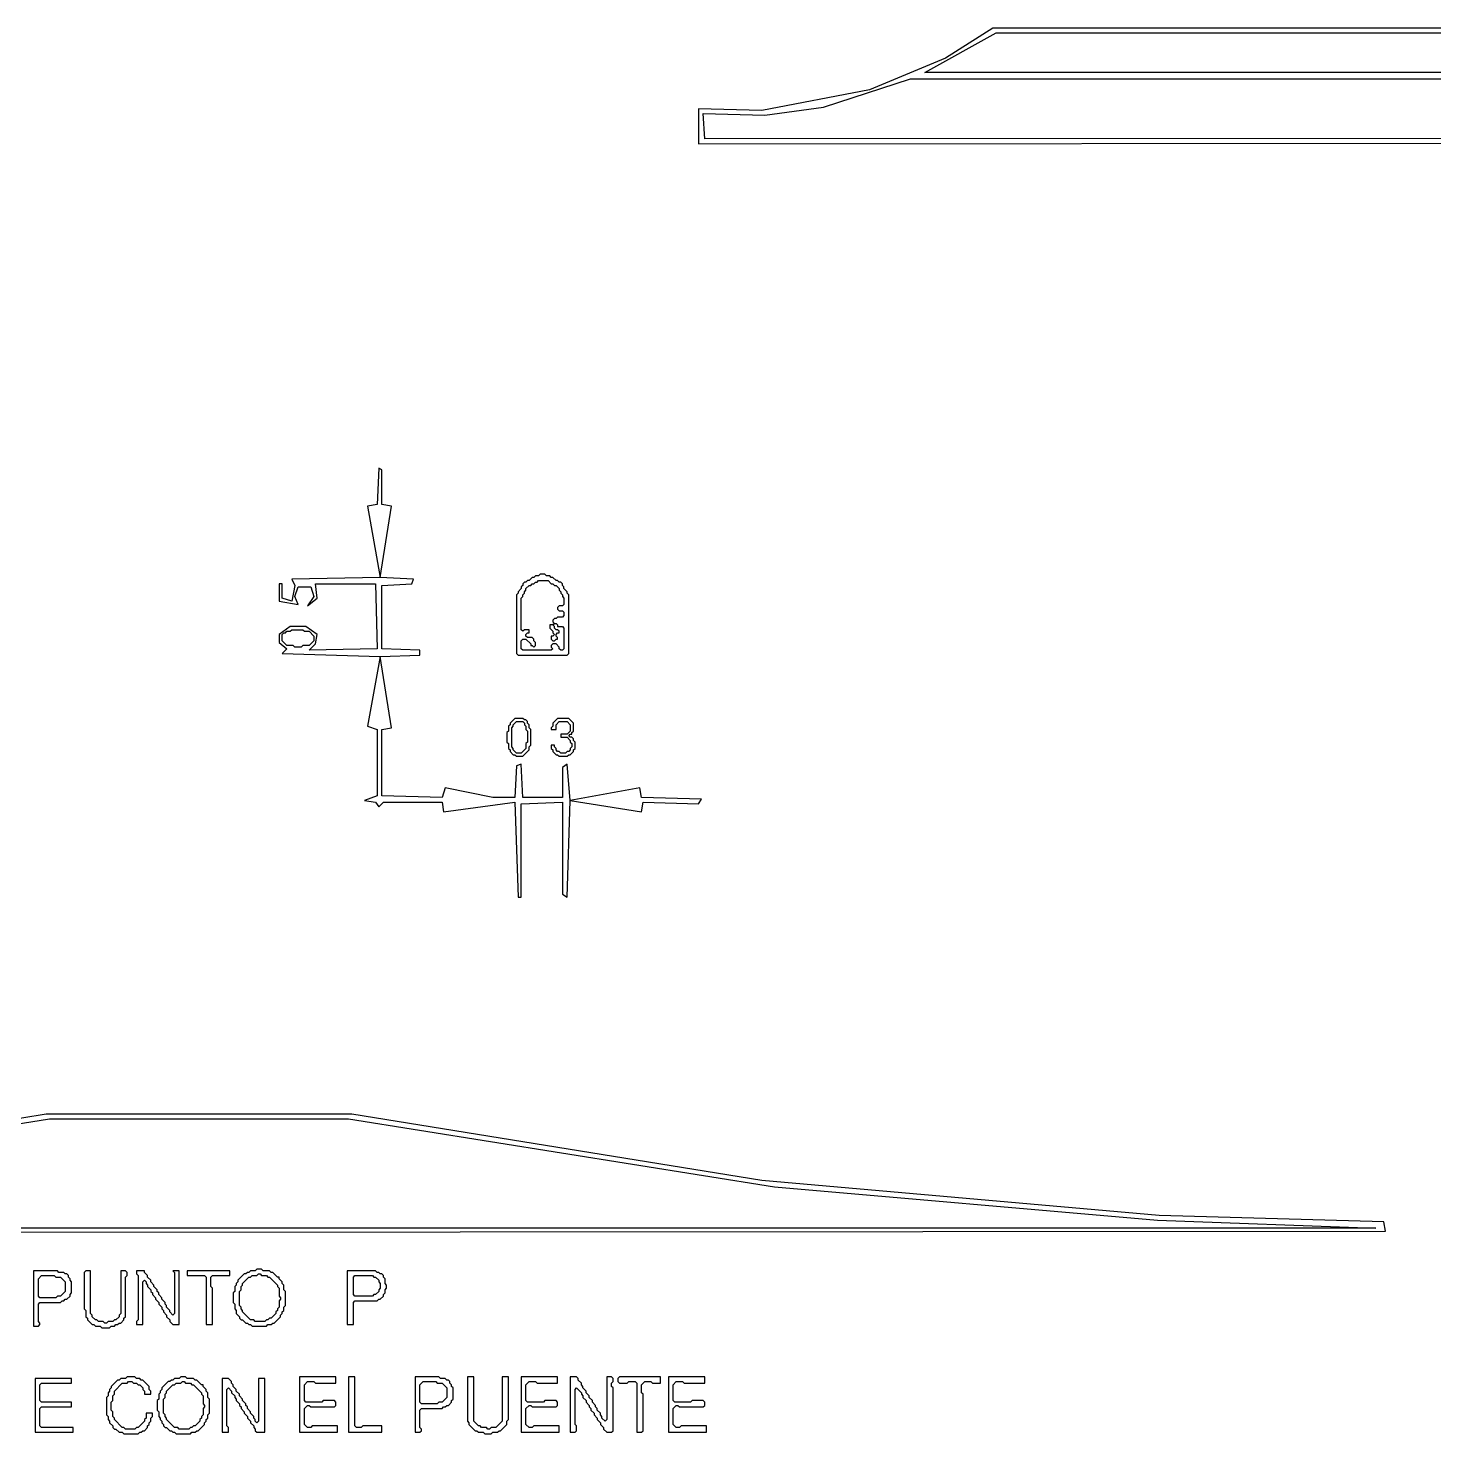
# Model space of a CAD drawing. Extents: x 17 to 323, y -435 to -5.
# Drawn here: x 105.8 to 194.7, y -306.9 to -218.1 of the extents above; entities that cross this region are included whole.
import ezdxf

# ---------------------------------------------------------------- set-up
doc = ezdxf.new("R2010")
doc.units = 0

msp = doc.modelspace()

# ---------------------------------------------------------------- linework, layer by layer
at = {"layer": 'CONTOURS'}
for p, q in [((162.5, -220.9), (167, -218.4)), ((166.8, -218.1), (163.8, -220)), ((279.2, -218.1), (166.8, -218.1)), ((167, -218.4), (279, -218.4)), ((163.8, -220), (159, -222)), ((283.5, -220.9), (162.5, -220.9)), ((159, -222), (152.2, -223.3)), ((156.1, -223.1), (161.6, -221.3)), ((161.6, -221.3), (284.5, -221.3)), ((148.2, -223.2), (148.2, -225.4)), ((152.2, -223.3), (148.2, -223.2)), ((148.5, -223.5), (152.4, -223.6)), ((148.6, -225.1), (148.5, -223.5)), ((152.4, -223.6), (156.1, -223.1)), ((148.2, -225.4), (298, -225.3)), ((297.7, -225), (148.6, -225.1)), ((128, -245.9), (127.9, -248.2)), ((128.2, -246), (128, -245.9)), ((128.2, -248.2), (128.2, -246)), ((127.9, -248.2), (127.3, -248.3)), ((127.3, -248.3), (128.1, -252.8)), ((128.1, -252.8), (128.8, -248.3)), ((128.8, -248.3), (128.2, -248.2)), ((128.1, -252.8), (122.5, -252.9)), ((122.5, -252.9), (122.7, -253.3)), ((130.2, -252.9), (128.1, -252.8)), ((130.1, -253.2), (130.2, -252.9)), ((137.2, -253.1), (137.1, -253.2)), ((137.3, -253.1), (137.2, -253.1)), ((137.4, -253), (137.3, -253.1)), ((137.5, -253), (137.4, -253)), ((137.7, -252.8), (137.5, -253)), ((137.8, -252.8), (137.7, -252.8)), ((137.9, -252.7), (137.8, -252.8)), ((137.8, -253.2), (137.9, -253.1)), ((138.1, -252.7), (137.9, -252.7)), ((137.9, -253.1), (138, -253.1)), ((138, -253.1), (138.1, -253)), ((138.2, -252.6), (138.1, -252.7)), ((138.1, -253), (138.7, -253)), ((138.5, -252.6), (138.2, -252.6)), ((138.6, -252.7), (138.5, -252.6)), ((138.8, -252.7), (138.6, -252.7)), ((138.7, -253), (138.9, -253.2)), ((138.9, -252.8), (138.8, -252.7)), ((139, -252.8), (138.9, -252.8)), ((139.2, -253), (139, -252.8)), ((139.3, -253), (139.2, -253)), ((139.4, -253.1), (139.3, -253)), ((139.5, -253.1), (139.4, -253.1)), ((139.6, -253.2), (139.5, -253.1)), ((121.9, -253.2), (121.7, -253.2)), ((121.7, -253.2), (121.7, -254.3)), ((121.9, -254.1), (121.9, -253.2)), ((122.7, -253.3), (122.5, -254.3)), ((122.7, -254), (122.9, -253.4)), ((122.9, -253.4), (123.7, -253.4)), ((123.7, -253.4), (123.9, -254)), ((124.1, -254.1), (124, -253.2)), ((124, -253.2), (127.8, -253.2)), ((127.8, -253.2), (127.9, -257.3)), ((128.2, -253.3), (130.1, -253.2)), ((128.2, -257.3), (128.2, -253.3)), ((136.8, -253.8), (136.7, -253.9)), ((136.7, -253.9), (136.7, -257.6)), ((137, -253.5), (136.8, -253.7)), ((136.8, -253.7), (136.8, -253.8)), ((137.1, -253.3), (137, -253.4)), ((137, -253.4), (137, -253.5)), ((137.1, -253.2), (137.1, -253.3)), ((137.1, -253.9), (137.2, -253.8)), ((137.1, -254), (137.1, -253.9)), ((137.2, -253.7), (137.3, -253.6)), ((137.2, -253.8), (137.2, -253.7)), ((137.3, -253.5), (137.5, -253.3)), ((137.3, -253.6), (137.3, -253.5)), ((137.5, -253.3), (137.6, -253.3)), ((137.6, -253.3), (137.7, -253.2)), ((137.7, -253.2), (137.8, -253.2)), ((138.9, -253.2), (139, -253.2)), ((139, -253.2), (139.1, -253.3)), ((139.1, -253.3), (139.2, -253.3)), ((139.2, -253.3), (139.4, -253.5)), ((139.4, -253.5), (139.4, -253.6)), ((139.4, -253.6), (139.5, -253.7)), ((139.5, -253.7), (139.5, -253.8)), ((139.5, -253.8), (139.6, -253.9)), ((139.6, -253.3), (139.6, -253.2)), ((139.7, -253.4), (139.6, -253.3)), ((139.6, -253.9), (139.6, -254)), ((139.7, -253.5), (139.7, -253.4)), ((139.9, -253.7), (139.7, -253.5)), ((139.9, -253.8), (139.9, -253.7)), ((140, -253.9), (139.9, -253.8)), ((140, -257.6), (140, -253.9)), ((121.7, -254.3), (122.9, -254.5)), ((122.5, -254.3), (121.9, -254.1)), ((122.9, -254.5), (122.7, -254)), ((123.9, -254), (123.5, -254.6)), ((123.5, -254.6), (124.1, -254.1)), ((137, -254.1), (137.1, -254)), ((137, -256.1), (137, -254.1)), ((139.4, -254.6), (139.3, -254.7)), ((139.3, -254.7), (139.3, -254.8)), ((139.3, -254.8), (139.4, -254.9)), ((139.6, -254.6), (139.4, -254.6)), ((139.6, -254), (139.7, -254.1)), ((139.7, -254.5), (139.6, -254.6)), ((139.7, -254.1), (139.7, -254.5)), ((139.1, -255.4), (139, -255.5)), ((139, -255.5), (139, -255.6)), ((139, -255.6), (139.1, -255.7)), ((139.1, -255.7), (139, -255.8)), ((139, -255.8), (139.1, -255.7)), ((139.2, -255.4), (139.1, -255.4)), ((139.1, -255.7), (139.2, -255.7)), ((139.3, -255.3), (139.2, -255.4)), ((139.2, -255.7), (139.3, -255.8)), ((139.6, -255.3), (139.3, -255.3)), ((139.4, -254.9), (139.6, -254.9)), ((139.6, -254.9), (139.7, -255)), ((139.7, -255.2), (139.6, -255.3)), ((139.7, -255), (139.7, -255.2)), ((122.4, -255.9), (121.7, -256.4)), ((121.7, -256.4), (121.7, -256.9)), ((121.9, -256.4), (122, -256.3)), ((121.9, -256.8), (121.9, -256.4)), ((122, -256.3), (122.1, -256.3)), ((122.1, -256.3), (122.2, -256.2)), ((122.2, -256.2), (122.4, -256.2)), ((123.4, -255.9), (122.4, -255.9)), ((122.4, -256.2), (122.5, -256.1)), ((122.5, -256.1), (123.2, -256.1)), ((123.2, -256.1), (123.3, -256.2)), ((123.3, -256.2), (123.6, -256.2)), ((124.1, -256.4), (123.4, -255.9)), ((123.6, -256.2), (123.9, -256.5)), ((123.9, -256.5), (123.9, -256.8)), ((124, -257), (124.1, -256.4)), ((137.1, -256.2), (137, -256.1)), ((137.2, -256.1), (137.1, -256.2)), ((137.5, -256.1), (137.2, -256.1)), ((137.3, -256.4), (137.4, -256.3)), ((137.3, -256.5), (137.3, -256.4)), ((137.4, -256.6), (137.3, -256.5)), ((137.4, -256.3), (137.5, -256.3)), ((137.7, -256.6), (137.4, -256.6)), ((137.5, -256.3), (137.5, -256.1)), ((137.8, -256.7), (137.7, -256.6)), ((139, -255.8), (138.8, -255.8)), ((138.8, -255.8), (138.8, -256)), ((138.8, -256), (139, -256.2)), ((139, -256.5), (138.9, -256.5)), ((138.9, -256.5), (138.9, -256.7)), ((139.1, -255.9), (139, -255.8)), ((139, -256.2), (139, -256.3)), ((139, -256.3), (139.1, -256.4)), ((139.1, -256.4), (139, -256.5)), ((139.1, -256), (139.1, -255.9)), ((139.2, -256.1), (139.1, -256)), ((139.3, -256.1), (139.2, -256.1)), ((139.2, -256.4), (139.3, -256.3)), ((139.2, -256.5), (139.2, -256.4)), ((139.3, -256.6), (139.2, -256.5)), ((139.3, -255.8), (139.3, -255.9)), ((139.3, -255.9), (139.6, -255.9)), ((139.4, -256.2), (139.3, -256.1)), ((139.3, -256.3), (139.4, -256.3)), ((139.3, -256.7), (139.3, -256.6)), ((139.4, -256.3), (139.4, -256.2)), ((139.6, -255.9), (139.7, -256)), ((139.7, -256), (139.7, -257.3)), ((121.7, -256.9), (122.2, -257.3)), ((122.2, -257.1), (121.9, -256.8)), ((122.2, -257.3), (121.9, -257.6)), ((122.6, -257.1), (122.2, -257.1)), ((122.7, -257.2), (122.6, -257.1)), ((123.1, -257.2), (122.7, -257.2)), ((123.2, -257.1), (123.1, -257.2)), ((123.6, -257.1), (123.2, -257.1)), ((123.9, -256.8), (123.6, -257.1)), ((123.6, -257.4), (124, -257)), ((127.9, -257.3), (123.6, -257.4)), ((130.6, -257.4), (128.2, -257.3)), ((130.6, -257.7), (130.6, -257.4)), ((137, -256.8), (137.1, -256.7)), ((137, -257.3), (137, -256.8)), ((137.1, -257.4), (137, -257.3)), ((137.1, -256.7), (137.3, -256.7)), ((138.9, -257.4), (137.1, -257.4)), ((137.3, -256.7), (137.6, -257)), ((137.6, -257), (137.6, -257.1)), ((137.6, -257.1), (137.7, -257.1)), ((137.7, -257.1), (137.8, -257.2)), ((137.8, -256.8), (137.8, -256.7)), ((137.9, -256.9), (137.8, -256.8)), ((137.8, -257.2), (137.9, -257.1)), ((137.9, -257.1), (137.9, -256.9)), ((138.9, -256.7), (139, -256.8)), ((139, -257), (138.9, -257.1)), ((138.9, -257.1), (138.9, -257.2)), ((138.9, -257.2), (139, -257.3)), ((139, -257.3), (138.9, -257.4)), ((139, -256.8), (139.1, -256.8)), ((139.2, -257), (139, -257)), ((139.1, -256.8), (139.2, -256.7)), ((139.2, -256.7), (139.3, -256.7)), ((139.4, -257.2), (139.2, -257)), ((139.4, -257.3), (139.4, -257.2)), ((139.5, -257.4), (139.4, -257.3)), ((139.6, -257.4), (139.5, -257.4)), ((139.7, -257.3), (139.6, -257.4)), ((121.9, -257.6), (128.1, -257.8)), ((128.1, -257.8), (127.3, -262.2)), ((128.1, -257.8), (130.6, -257.7)), ((128.8, -262.3), (128.1, -257.8)), ((136.7, -257.6), (136.8, -257.7)), ((136.8, -257.7), (139.9, -257.7)), ((139.9, -257.7), (140, -257.6)), ((136.6, -261.7), (136.3, -262)), ((136.5, -262.1), (136.7, -261.9)), ((137.1, -261.7), (136.6, -261.7)), ((136.7, -261.9), (137.1, -261.9)), ((137.2, -261.8), (137.1, -261.7)), ((137.1, -261.9), (137.2, -262)), ((137.3, -261.8), (137.2, -261.8)), ((137.4, -261.9), (137.3, -261.8)), ((137.4, -262), (137.4, -261.9)), ((139.3, -261.7), (139, -262)), ((139.2, -262.1), (139.4, -261.9)), ((140, -261.7), (139.3, -261.7)), ((139.4, -261.9), (139.9, -261.9)), ((139.9, -261.9), (140.1, -262.1)), ((140.3, -262), (140, -261.7)), ((127.3, -262.2), (127.9, -262.4)), ((127.9, -262.4), (127.9, -266.6)), ((128.2, -262.4), (128.8, -262.3)), ((128.2, -266.6), (128.2, -262.4)), ((136.2, -262.5), (136.1, -262.6)), ((136.1, -262.6), (136.1, -263.2)), ((136.3, -262.1), (136.2, -262.2)), ((136.2, -262.2), (136.2, -262.5)), ((136.3, -262), (136.3, -262.1)), ((136.4, -262.3), (136.5, -262.2)), ((136.4, -263.5), (136.4, -262.3)), ((136.5, -262.2), (136.5, -262.1)), ((137.2, -262), (137.2, -262.1)), ((137.2, -262.1), (137.3, -262.2)), ((137.3, -262.2), (137.3, -262.4)), ((137.3, -262.4), (137.4, -262.5)), ((137.5, -262.1), (137.4, -262)), ((137.4, -262.5), (137.4, -263.2)), ((137.5, -262.3), (137.5, -262.1)), ((137.6, -262.4), (137.5, -262.3)), ((137.6, -263.4), (137.6, -262.4)), ((139, -262.2), (138.9, -262.3)), ((138.9, -262.3), (138.9, -262.4)), ((138.9, -262.4), (139.2, -262.4)), ((139, -262), (139, -262.2)), ((139.2, -262.4), (139.2, -262.1)), ((139.9, -262.7), (139.5, -262.7)), ((139.5, -262.7), (139.5, -262.9)), ((140.1, -262.5), (139.9, -262.7)), ((140, -262.8), (140.1, -262.7)), ((140.1, -262.9), (140, -262.8)), ((140.1, -262.1), (140.1, -262.5)), ((140.1, -262.7), (140.2, -262.7)), ((140.2, -262.6), (140.3, -262.5)), ((140.2, -262.7), (140.2, -262.6)), ((140.3, -262.5), (140.3, -262)), ((136.1, -263.2), (136.2, -263.3)), ((136.2, -263.3), (136.2, -263.6)), ((136.2, -263.6), (136.3, -263.7)), ((136.3, -263.7), (136.3, -263.8)), ((136.5, -263.6), (136.4, -263.5)), ((136.5, -263.7), (136.5, -263.6)), ((136.7, -263.9), (136.5, -263.7)), ((137.3, -263.6), (137, -263.9)), ((137.1, -264.1), (137.5, -263.7)), ((137.4, -263.2), (137.3, -263.3)), ((137.3, -263.3), (137.3, -263.6)), ((137.5, -263.5), (137.6, -263.4)), ((137.5, -263.7), (137.5, -263.5)), ((139.1, -263.4), (138.9, -263.4)), ((138.9, -263.4), (138.9, -263.6)), ((138.9, -263.6), (139, -263.7)), ((139, -263.7), (139, -263.8)), ((139.1, -263.5), (139.1, -263.4)), ((139.2, -263.6), (139.1, -263.5)), ((139.2, -263.7), (139.2, -263.6)), ((139.3, -263.8), (139.2, -263.7)), ((139.5, -262.9), (139.9, -262.9)), ((139.9, -262.9), (140.1, -263.1)), ((140.1, -263.7), (140, -263.8)), ((140.2, -262.9), (140.1, -262.9)), ((140.1, -263.1), (140.1, -263.2)), ((140.1, -263.2), (140.2, -263.3)), ((140.2, -263.5), (140.1, -263.6)), ((140.1, -263.6), (140.1, -263.7)), ((140.3, -263), (140.2, -262.9)), ((140.2, -263.3), (140.2, -263.5)), ((140.3, -263.1), (140.3, -263)), ((140.4, -263.2), (140.3, -263.1)), ((140.3, -263.7), (140.4, -263.6)), ((140.3, -263.8), (140.3, -263.7)), ((140.4, -263.6), (140.4, -263.2)), ((136.3, -263.8), (136.5, -264)), ((136.5, -264), (136.6, -264)), ((136.6, -264), (136.7, -264.1)), ((137, -263.9), (136.7, -263.9)), ((136.7, -264.1), (137.1, -264.1)), ((137, -264.6), (136.7, -264.7)), ((137.1, -266.7), (137, -264.6)), ((139, -263.8), (139.2, -264)), ((139.2, -264), (139.3, -264)), ((139.4, -263.8), (139.3, -263.8)), ((139.3, -264), (139.4, -264.1)), ((139.5, -263.9), (139.4, -263.8)), ((139.4, -264.1), (139.9, -264.1)), ((139.8, -263.9), (139.5, -263.9)), ((139.9, -264.6), (139.6, -264.8)), ((139.9, -263.8), (139.8, -263.9)), ((140, -263.8), (139.9, -263.8)), ((139.9, -264.1), (140, -264)), ((140.1, -266.9), (139.9, -264.6)), ((140, -264), (140.1, -264)), ((140.1, -264), (140.3, -263.8)), ((136.7, -264.7), (136.6, -266.7)), ((139.6, -264.8), (139.6, -266.7)), ((132.2, -266.1), (132, -266.7)), ((135.2, -266.7), (132.2, -266.1)), ((144.5, -266.1), (140.1, -266.9)), ((144.6, -266.7), (144.5, -266.1)), ((127.9, -266.6), (127.1, -266.9)), ((127.1, -266.9), (127.8, -267)), ((127.8, -267), (128, -267.3)), ((128, -267.3), (128.3, -267)), ((132, -266.7), (128.2, -266.6)), ((128.3, -267), (132, -267)), ((132, -267), (132.1, -267.6)), ((132.1, -267.6), (136.6, -267)), ((136.6, -266.7), (135.2, -266.7)), ((136.6, -267), (136.8, -273)), ((137, -267.1), (139.6, -267)), ((137, -273), (137, -267.1)), ((139.6, -266.7), (137.1, -266.7)), ((139.6, -267), (139.6, -272.8)), ((139.9, -273), (140.1, -266.9)), ((140.1, -266.9), (144.6, -267.6)), ((148.4, -266.8), (144.6, -266.7)), ((144.6, -267.6), (144.7, -267)), ((144.7, -267), (148.2, -267.1)), ((148.2, -267.1), (148.4, -266.8)), ((136.8, -273), (137, -273)), ((139.6, -272.8), (139.9, -273)), ((107, -286.7), (81.3, -290.9)), ((126.3, -286.7), (107, -286.7)), ((152.2, -290.9), (126.3, -286.7)), ((80.5, -291.3), (107.2, -287)), ((107.2, -287), (126.1, -287)), ((126.1, -287), (153, -291.3)), ((177.3, -293.1), (152.2, -290.9)), ((153, -291.3), (177.2, -293.4)), ((191, -293.9), (42.3, -293.9)), ((177.2, -293.4), (191, -293.9)), ((191.5, -293.5), (177.3, -293.1)), ((191.6, -294.1), (191.5, -293.5)), ((41.8, -294.2), (191.6, -294.1)), ((107.7, -296.6), (106.2, -296.6)), ((106.2, -296.6), (106.2, -300.1)), ((107.8, -296.7), (107.7, -296.6)), ((109.5, -296.6), (109.4, -296.7)), ((109.8, -296.6), (109.5, -296.6)), ((109.8, -299.3), (109.8, -296.6)), ((112, -296.6), (111.7, -296.6)), ((111.7, -296.6), (111.7, -299.3)), ((112.1, -296.7), (112, -296.6)), ((112.7, -296.6), (112.7, -296.8)), ((113.2, -296.6), (112.7, -296.6)), ((113.2, -296.7), (113.2, -296.6)), ((115.4, -296.6), (115, -296.6)), ((115, -296.6), (115.1, -296.7)), ((115.4, -300), (115.4, -296.6)), ((115.9, -296.6), (115.9, -296.9)), ((118.6, -296.6), (115.9, -296.6)), ((118.6, -296.9), (118.6, -296.6)), ((119.9, -296.6), (119.8, -296.7)), ((120.2, -296.6), (119.9, -296.6)), ((120.3, -296.5), (120.2, -296.6)), ((120.6, -296.5), (120.3, -296.5)), ((120.7, -296.6), (120.6, -296.5)), ((121.1, -296.6), (120.7, -296.6)), ((121.2, -296.7), (121.1, -296.6)), ((127.8, -296.6), (126, -296.6)), ((126, -296.6), (126, -300)), ((127.9, -296.7), (127.8, -296.6)), ((106.5, -297.1), (106.7, -296.9)), ((106.5, -298.2), (106.5, -297.1)), ((106.7, -296.9), (107.5, -296.9)), ((107.5, -296.9), (107.6, -297)), ((107.6, -297), (107.9, -297)), ((108.1, -296.7), (107.8, -296.7)), ((107.9, -297), (108.2, -297.3)), ((108.2, -296.8), (108.1, -296.7)), ((108.3, -296.8), (108.2, -296.8)), ((108.2, -297.3), (108.2, -297.9)), ((108.4, -296.9), (108.3, -296.8)), ((108.4, -297), (108.4, -296.9)), ((108.5, -297.1), (108.4, -297)), ((108.5, -297.2), (108.5, -297.1)), ((108.6, -297.3), (108.5, -297.2)), ((108.6, -298), (108.6, -297.3)), ((109.4, -296.7), (109.4, -299)), ((112, -297), (112.1, -296.9)), ((112, -299.5), (112, -297)), ((112.1, -296.9), (112.1, -296.7)), ((112.7, -296.8), (112.8, -296.9)), ((112.8, -296.9), (112.8, -299.7)), ((113.1, -297.3), (113.2, -297.2)), ((113.1, -300), (113.1, -297.3)), ((113.4, -296.9), (113.2, -296.7)), ((113.2, -297.2), (113.3, -297.3)), ((113.3, -297.3), (113.3, -297.4)), ((113.3, -297.4), (113.4, -297.5)), ((113.4, -297), (113.4, -296.9)), ((113.6, -297.2), (113.4, -297)), ((113.4, -297.5), (113.4, -297.6)), ((113.6, -297.3), (113.6, -297.2)), ((113.8, -297.5), (113.6, -297.3)), ((113.8, -297.6), (113.8, -297.5)), ((115.1, -296.7), (115.1, -299.3)), ((115.9, -296.9), (117, -296.9)), ((117, -296.9), (117.1, -297)), ((117.1, -297), (117.1, -300)), ((117.4, -297), (117.5, -296.9)), ((117.4, -297.6), (117.4, -297)), ((117.5, -296.9), (118.6, -296.9)), ((119, -297.5), (118.9, -297.6)), ((119.1, -297.3), (119, -297.4)), ((119, -297.4), (119, -297.5)), ((119.5, -296.8), (119.1, -297.2)), ((119.1, -297.2), (119.1, -297.3)), ((119.3, -297.6), (119.4, -297.5)), ((119.4, -297.4), (119.8, -297)), ((119.4, -297.5), (119.4, -297.4)), ((119.6, -296.8), (119.5, -296.8)), ((119.7, -296.7), (119.6, -296.8)), ((119.8, -296.7), (119.7, -296.7)), ((119.8, -297), (119.9, -297)), ((119.9, -297), (120, -296.9)), ((120, -296.9), (120.3, -296.9)), ((120.3, -296.9), (120.4, -296.8)), ((120.4, -296.8), (120.5, -296.8)), ((120.5, -296.8), (120.6, -296.9)), ((120.6, -296.9), (120.9, -296.9)), ((120.9, -296.9), (121, -297)), ((121, -297), (121.1, -297)), ((121.1, -297), (121.6, -297.5)), ((121.3, -296.7), (121.2, -296.7)), ((121.6, -297), (121.3, -296.7)), ((121.7, -297), (121.6, -297)), ((121.6, -297.5), (121.6, -297.6)), ((121.7, -297.1), (121.7, -297)), ((121.9, -297.3), (121.7, -297.1)), ((121.9, -297.4), (121.9, -297.3)), ((122, -297.5), (121.9, -297.4)), ((122, -297.8), (122, -297.5)), ((126.4, -297), (126.5, -296.9)), ((126.4, -298.1), (126.4, -297)), ((126.5, -296.9), (127.6, -296.9)), ((127.6, -296.9), (127.7, -297)), ((127.7, -297), (127.8, -297)), ((127.8, -297), (128, -297.2)), ((128, -296.7), (127.9, -296.7)), ((128.1, -296.8), (128, -296.7)), ((128, -297.2), (128, -297.3)), ((128, -297.3), (128.1, -297.4)), ((128.2, -296.8), (128.1, -296.8)), ((128.1, -297.4), (128.1, -297.7)), ((128.3, -296.9), (128.2, -296.8)), ((128.3, -297), (128.3, -296.9)), ((128.4, -297.1), (128.3, -297)), ((128.4, -297.4), (128.4, -297.1)), ((128.5, -297.5), (128.4, -297.4)), ((128.5, -297.7), (128.5, -297.5)), ((106.6, -298.3), (106.5, -298.2)), ((107.6, -298.3), (106.6, -298.3)), ((107.7, -298.2), (107.6, -298.3)), ((107.9, -298.2), (107.7, -298.2)), ((108.2, -297.9), (107.9, -298.2)), ((108.3, -298.4), (108.5, -298.2)), ((108.5, -298.1), (108.6, -298)), ((108.5, -298.2), (108.5, -298.1)), ((113.4, -297.6), (113.6, -297.8)), ((113.6, -297.8), (113.6, -297.9)), ((113.6, -297.9), (113.7, -298)), ((113.7, -298), (113.7, -298.1)), ((113.7, -298.1), (113.9, -298.3)), ((114, -297.8), (113.8, -297.6)), ((113.9, -298.3), (113.9, -298.4)), ((114, -297.9), (114, -297.8)), ((114.1, -298), (114, -297.9)), ((114.1, -298.1), (114.1, -298)), ((114.3, -298.3), (114.1, -298.1)), ((114.3, -298.4), (114.3, -298.3)), ((117.5, -297.7), (117.4, -297.6)), ((117.5, -300), (117.5, -297.7)), ((118.9, -297.9), (118.8, -298)), ((118.8, -298), (118.8, -298.6)), ((118.9, -297.6), (118.9, -297.9)), ((119.2, -297.9), (119.3, -297.8)), ((119.2, -298.8), (119.2, -297.9)), ((119.3, -297.8), (119.3, -297.6)), ((121.6, -297.6), (121.7, -297.7)), ((121.7, -297.7), (121.7, -298.2)), ((121.7, -298.2), (121.8, -298.3)), ((121.8, -298.3), (121.8, -298.4)), ((122.1, -297.9), (122, -297.8)), ((122.1, -298.8), (122.1, -297.9)), ((126.5, -298.2), (126.4, -298.1)), ((127.6, -298.2), (126.5, -298.2)), ((127.7, -298.1), (127.6, -298.2)), ((127.8, -298.1), (127.7, -298.1)), ((128, -297.9), (127.8, -298.1)), ((128.1, -297.7), (128, -297.8)), ((128, -297.8), (128, -297.9)), ((128.1, -298.4), (128.3, -298.2)), ((128.3, -298.1), (128.4, -298)), ((128.3, -298.2), (128.3, -298.1)), ((128.4, -297.8), (128.5, -297.7)), ((128.4, -298), (128.4, -297.8)), ((106.5, -298.7), (106.6, -298.6)), ((106.5, -299.8), (106.5, -298.7)), ((106.6, -298.6), (107.9, -298.6)), ((107.9, -298.6), (108, -298.5)), ((108, -298.5), (108.1, -298.5)), ((108.1, -298.5), (108.2, -298.4)), ((108.2, -298.4), (108.3, -298.4)), ((109.4, -299), (109.5, -299.1)), ((109.5, -299.1), (109.5, -299.5)), ((113.9, -298.4), (114.1, -298.6)), ((114.1, -298.6), (114.1, -298.7)), ((114.1, -298.7), (114.3, -298.9)), ((114.5, -298.6), (114.3, -298.4)), ((114.3, -298.9), (114.3, -299)), ((114.3, -299), (114.4, -299.1)), ((114.4, -299.1), (114.4, -299.2)), ((114.4, -299.2), (114.6, -299.4)), ((114.5, -298.7), (114.5, -298.6)), ((114.6, -298.8), (114.5, -298.7)), ((114.6, -298.9), (114.6, -298.8)), ((114.8, -299.1), (114.6, -298.9)), ((114.8, -299.2), (114.8, -299.1)), ((115, -299.4), (114.8, -299.2)), ((118.8, -298.6), (118.9, -298.7)), ((118.9, -298.7), (118.9, -299)), ((118.9, -299), (119, -299.1)), ((119, -299.1), (119, -299.3)), ((119.3, -298.9), (119.2, -298.8)), ((119.3, -299), (119.3, -298.9)), ((119.4, -299.1), (119.3, -299)), ((119.4, -299.2), (119.4, -299.1)), ((119.9, -299.7), (119.4, -299.2)), ((121.6, -299.1), (121.5, -299.2)), ((121.5, -299.2), (121.5, -299.3)), ((121.7, -298.9), (121.6, -299)), ((121.6, -299), (121.6, -299.1)), ((121.8, -298.4), (121.7, -298.5)), ((121.7, -298.5), (121.7, -298.9)), ((121.9, -299.2), (122, -299.1)), ((121.9, -299.3), (121.9, -299.2)), ((122, -298.9), (122.1, -298.8)), ((122, -299.1), (122, -298.9)), ((126.4, -298.6), (126.5, -298.5)), ((126.4, -300), (126.4, -298.6)), ((126.5, -298.5), (127.9, -298.5)), ((127.9, -298.5), (128, -298.4)), ((128, -298.4), (128.1, -298.4)), ((106.2, -300.1), (106.5, -300.1)), ((106.6, -299.9), (106.5, -299.8)), ((106.5, -300.1), (106.6, -300)), ((106.6, -300), (106.6, -299.9)), ((109.5, -299.5), (109.6, -299.6)), ((109.6, -299.6), (109.6, -299.7)), ((109.6, -299.7), (109.9, -300)), ((109.9, -299.4), (109.8, -299.3)), ((109.9, -299.5), (109.9, -299.4)), ((110.1, -299.7), (109.9, -299.5)), ((109.9, -300), (110, -300)), ((110, -300), (110.1, -300.1)), ((110.2, -299.7), (110.1, -299.7)), ((110.1, -300.1), (110.4, -300.1)), ((110.3, -299.8), (110.2, -299.7)), ((110.6, -299.8), (110.3, -299.8)), ((110.4, -300.1), (110.5, -300.2)), ((110.7, -299.9), (110.6, -299.8)), ((110.8, -299.9), (110.7, -299.9)), ((110.9, -299.8), (110.8, -299.9)), ((111.2, -299.8), (110.9, -299.8)), ((111, -300.2), (111.1, -300.1)), ((111.1, -300.1), (111.3, -300.1)), ((111.3, -299.7), (111.2, -299.8)), ((111.4, -299.7), (111.3, -299.7)), ((111.3, -300.1), (111.4, -300)), ((111.6, -299.5), (111.4, -299.7)), ((111.4, -300), (111.5, -300)), ((111.5, -300), (111.6, -299.9)), ((111.7, -299.3), (111.6, -299.4)), ((111.6, -299.4), (111.6, -299.5)), ((111.6, -299.9), (111.7, -299.9)), ((111.7, -299.9), (111.9, -299.7)), ((111.9, -299.6), (112, -299.5)), ((111.9, -299.7), (111.9, -299.6)), ((112.8, -299.7), (112.7, -299.8)), ((112.7, -299.8), (112.7, -300)), ((112.7, -300), (113.1, -300)), ((114.6, -299.4), (114.6, -299.5)), ((114.6, -299.5), (114.8, -299.7)), ((114.8, -299.7), (114.8, -299.8)), ((114.8, -299.8), (115, -300)), ((115.1, -299.3), (115, -299.4)), ((115, -300), (115.4, -300)), ((117.1, -300), (117.5, -300)), ((119, -299.3), (119.2, -299.5)), ((119.2, -299.5), (119.2, -299.6)), ((119.2, -299.6), (119.3, -299.7)), ((119.3, -299.7), (119.4, -299.7)), ((119.4, -299.7), (119.6, -299.9)), ((119.6, -299.9), (119.7, -299.9)), ((119.7, -299.9), (119.8, -300)), ((119.8, -300), (119.9, -300)), ((120.1, -299.7), (119.9, -299.7)), ((119.9, -300), (120, -300.1)), ((120, -300.1), (120.9, -300.1)), ((120.2, -299.8), (120.1, -299.7)), ((120.8, -299.8), (120.2, -299.8)), ((120.9, -299.7), (120.8, -299.8)), ((121, -299.7), (120.9, -299.7)), ((120.9, -300.1), (121, -300)), ((121.1, -299.6), (121, -299.7)), ((121, -300), (121.2, -300)), ((121.2, -299.6), (121.1, -299.6)), ((121.5, -299.3), (121.2, -299.6)), ((121.2, -300), (121.3, -299.9)), ((121.3, -299.9), (121.4, -299.9)), ((121.4, -299.9), (121.8, -299.5)), ((121.8, -299.4), (121.9, -299.3)), ((121.8, -299.5), (121.8, -299.4)), ((126, -300), (126.4, -300)), ((110.5, -300.2), (111, -300.2)), ((106.3, -303.4), (106.3, -306.8)), ((108.6, -303.4), (106.3, -303.4)), ((106.6, -303.8), (106.7, -303.7)), ((106.7, -303.7), (108.6, -303.7)), ((108.6, -303.7), (108.6, -303.4)), ((111.5, -303.5), (111.1, -303.9)), ((111.3, -304.2), (111.8, -303.7)), ((111.6, -303.5), (111.5, -303.5)), ((111.7, -303.4), (111.6, -303.5)), ((112, -303.4), (111.7, -303.4)), ((111.8, -303.7), (112.1, -303.7)), ((112.1, -303.3), (112, -303.4)), ((112.6, -303.3), (112.1, -303.3)), ((112.1, -303.7), (112.2, -303.6)), ((112.2, -303.6), (112.4, -303.6)), ((112.4, -303.6), (112.5, -303.7)), ((112.5, -303.7), (112.7, -303.7)), ((112.7, -303.4), (112.6, -303.3)), ((112.9, -303.4), (112.7, -303.4)), ((112.7, -303.7), (112.8, -303.8)), ((113, -303.5), (112.9, -303.4)), ((113.1, -303.5), (113, -303.5)), ((113.5, -303.9), (113.1, -303.5)), ((114.7, -303.6), (114.3, -304)), ((114.8, -303.6), (114.7, -303.6)), ((114.9, -303.5), (114.8, -303.6)), ((115, -303.5), (114.9, -303.5)), ((115.1, -303.4), (115, -303.5)), ((115.4, -303.4), (115.1, -303.4)), ((115.1, -303.8), (115.2, -303.7)), ((115.2, -303.7), (115.5, -303.7)), ((115.5, -303.3), (115.4, -303.4)), ((115.8, -303.3), (115.5, -303.3)), ((115.5, -303.7), (115.6, -303.6)), ((115.6, -303.6), (115.7, -303.6)), ((115.7, -303.6), (115.8, -303.7)), ((115.9, -303.4), (115.8, -303.3)), ((115.8, -303.7), (116.1, -303.7)), ((116.3, -303.4), (115.9, -303.4)), ((116.1, -303.7), (116.2, -303.8)), ((116.4, -303.5), (116.3, -303.4)), ((116.5, -303.5), (116.4, -303.5)), ((116.8, -303.8), (116.5, -303.5)), ((118.1, -303.4), (118.1, -306.8)), ((118.5, -303.4), (118.1, -303.4)), ((118.7, -303.6), (118.5, -303.4)), ((118.7, -303.7), (118.7, -303.6)), ((118.8, -303.8), (118.7, -303.7)), ((120.8, -303.4), (120.4, -303.4)), ((120.4, -303.4), (120.4, -306.1)), ((120.8, -306.8), (120.8, -303.4)), ((123, -303.3), (123, -306.8)), ((125.3, -303.3), (123, -303.3)), ((123.3, -303.8), (123.5, -303.6)), ((123.5, -303.6), (123.9, -303.6)), ((123.9, -303.6), (124, -303.7)), ((124, -303.7), (125.3, -303.7)), ((125.3, -303.7), (125.3, -303.3)), ((126.1, -303.3), (126.1, -306.8)), ((126.5, -303.3), (126.1, -303.3)), ((126.5, -306.4), (126.5, -303.3)), ((131.8, -303.3), (130.3, -303.3)), ((130.3, -303.3), (130.3, -306.8)), ((130.6, -303.8), (130.8, -303.6)), ((130.8, -303.6), (131.6, -303.6)), ((131.6, -303.6), (131.7, -303.7)), ((131.7, -303.7), (132, -303.7)), ((131.9, -303.4), (131.8, -303.3)), ((132.2, -303.4), (131.9, -303.4)), ((132, -303.7), (132.3, -304)), ((132.3, -303.5), (132.2, -303.4)), ((132.4, -303.5), (132.3, -303.5)), ((132.5, -303.6), (132.4, -303.5)), ((132.5, -303.7), (132.5, -303.6)), ((132.6, -303.8), (132.5, -303.7)), ((133.6, -303.3), (133.6, -306.1)), ((134, -303.3), (133.6, -303.3)), ((134, -306.1), (134, -303.3)), ((136.2, -303.3), (135.8, -303.3)), ((135.8, -303.3), (135.8, -306.1)), ((136.2, -306), (136.2, -303.3)), ((137, -303.3), (137, -306.8)), ((139.3, -303.3), (137, -303.3)), ((137.3, -303.8), (137.5, -303.6)), ((137.5, -303.6), (137.9, -303.6)), ((137.9, -303.6), (138, -303.7)), ((138, -303.7), (139.3, -303.7)), ((139.3, -303.7), (139.3, -303.3)), ((140.1, -303.3), (140.1, -306.8)), ((140.5, -303.3), (140.1, -303.3)), ((140.6, -303.4), (140.5, -303.3)), ((140.6, -303.5), (140.6, -303.4)), ((140.8, -303.7), (140.6, -303.5)), ((140.8, -303.8), (140.8, -303.7)), ((142.7, -303.3), (142.4, -303.3)), ((142.4, -303.3), (142.4, -306)), ((142.8, -303.4), (142.7, -303.3)), ((142.7, -303.7), (142.8, -303.6)), ((142.7, -303.9), (142.7, -303.7)), ((142.8, -303.6), (142.8, -303.4)), ((143.2, -303.3), (143.1, -303.4)), ((143.1, -303.4), (143.1, -303.6)), ((143.1, -303.6), (143.2, -303.7)), ((145.8, -303.3), (143.2, -303.3)), ((143.2, -303.7), (143.7, -303.7)), ((143.7, -303.7), (143.8, -303.6)), ((143.8, -303.6), (144.2, -303.6)), ((144.2, -303.6), (144.3, -303.7)), ((144.3, -303.7), (144.3, -306.8)), ((144.6, -303.8), (144.8, -303.6)), ((144.8, -303.6), (145.2, -303.6)), ((145.2, -303.6), (145.3, -303.7)), ((145.3, -303.7), (145.8, -303.7)), ((145.8, -303.7), (145.8, -303.3)), ((146.3, -303.3), (146.3, -306.8)), ((148.6, -303.3), (146.3, -303.3)), ((146.6, -303.8), (146.8, -303.6)), ((146.8, -303.6), (147.2, -303.6)), ((147.2, -303.6), (147.3, -303.7)), ((147.3, -303.7), (148.6, -303.7)), ((148.6, -303.7), (148.6, -303.3)), ((106.6, -304.8), (106.6, -303.8)), ((110.9, -304.5), (110.8, -304.6)), ((110.8, -304.6), (110.8, -305.7)), ((111, -304.2), (110.9, -304.3)), ((110.9, -304.3), (110.9, -304.5)), ((111.1, -304), (111, -304.1)), ((111, -304.1), (111, -304.2)), ((111.1, -303.9), (111.1, -304)), ((111.2, -304.5), (111.3, -304.4)), ((111.2, -304.8), (111.2, -304.5)), ((111.3, -304.4), (111.3, -304.2)), ((112.8, -303.8), (112.9, -303.8)), ((112.9, -303.8), (113.1, -304)), ((113.1, -304), (113.1, -304.1)), ((113.1, -304.1), (113.2, -304.2)), ((113.2, -304.2), (113.2, -304.4)), ((113.2, -304.4), (113.6, -304.4)), ((113.5, -304.1), (113.5, -303.9)), ((113.6, -304.2), (113.5, -304.1)), ((113.6, -304.4), (113.6, -304.2)), ((114.2, -304.3), (114.1, -304.4)), ((114.1, -304.4), (114.1, -304.7)), ((114.3, -304.1), (114.2, -304.2)), ((114.2, -304.2), (114.2, -304.3)), ((114.3, -304), (114.3, -304.1)), ((114.4, -304.7), (114.5, -304.6)), ((114.5, -304.4), (114.6, -304.3)), ((114.5, -304.6), (114.5, -304.4)), ((114.6, -304.2), (115, -303.8)), ((114.6, -304.3), (114.6, -304.2)), ((115, -303.8), (115.1, -303.8)), ((116.2, -303.8), (116.3, -303.8)), ((116.3, -303.8), (116.8, -304.3)), ((116.9, -303.8), (116.8, -303.8)), ((116.8, -304.3), (116.8, -304.4)), ((116.8, -304.4), (116.9, -304.5)), ((116.9, -303.9), (116.9, -303.8)), ((117.1, -304.1), (116.9, -303.9)), ((116.9, -304.5), (116.9, -305)), ((117.1, -304.2), (117.1, -304.1)), ((117.2, -304.3), (117.1, -304.2)), ((117.2, -304.6), (117.2, -304.3)), ((117.3, -304.7), (117.2, -304.6)), ((118.4, -304.1), (118.5, -304)), ((118.4, -306.4), (118.4, -304.1)), ((118.5, -304), (118.7, -304.2)), ((118.7, -304.2), (118.7, -304.3)), ((118.7, -304.3), (118.9, -304.5)), ((118.8, -303.9), (118.8, -303.8)), ((119, -304.1), (118.8, -303.9)), ((118.9, -304.5), (118.9, -304.6)), ((118.9, -304.6), (119, -304.7)), ((119, -304.2), (119, -304.1)), ((119.2, -304.4), (119, -304.2)), ((119.2, -304.5), (119.2, -304.4)), ((119.4, -304.7), (119.2, -304.5)), ((123.3, -304.8), (123.3, -303.8)), ((130.6, -304.9), (130.6, -303.8)), ((132.3, -304.6), (132, -304.9)), ((132.3, -304), (132.3, -304.6)), ((132.6, -303.9), (132.6, -303.8)), ((132.7, -304), (132.6, -303.9)), ((132.7, -304.7), (132.7, -304)), ((137.3, -304.8), (137.3, -303.8)), ((140.4, -304.1), (140.5, -304)), ((140.4, -306.3), (140.4, -304.1)), ((140.5, -304), (140.8, -304.3)), ((140.9, -303.9), (140.8, -303.8)), ((140.8, -304.3), (140.8, -304.4)), ((140.8, -304.4), (140.9, -304.5)), ((140.9, -304), (140.9, -303.9)), ((141.1, -304.2), (140.9, -304)), ((140.9, -304.5), (140.9, -304.6)), ((140.9, -304.6), (141.1, -304.8)), ((141.1, -304.3), (141.1, -304.2)), ((141.3, -304.5), (141.1, -304.3)), ((141.3, -304.6), (141.3, -304.5)), ((141.5, -304.8), (141.3, -304.6)), ((142.8, -304), (142.7, -303.9)), ((142.8, -306.7), (142.8, -304)), ((144.6, -304.3), (144.6, -303.8)), ((144.7, -304.4), (144.6, -304.3)), ((144.7, -306.7), (144.7, -304.4)), ((146.6, -304.8), (146.6, -303.8)), ((106.7, -304.9), (106.6, -304.8)), ((106.6, -305.3), (106.7, -305.2)), ((106.6, -306.4), (106.6, -305.3)), ((108.6, -304.9), (106.7, -304.9)), ((106.7, -305.2), (108.6, -305.2)), ((108.6, -305.2), (108.6, -304.9)), ((111.1, -304.9), (111.2, -304.8)), ((111.1, -305.4), (111.1, -304.9)), ((111.2, -305.5), (111.1, -305.4)), ((114.1, -304.7), (114, -304.8)), ((114, -304.8), (114, -305.4)), ((114, -305.4), (114.1, -305.5)), ((114.4, -305.6), (114.4, -304.7)), ((116.9, -305), (117, -305.1)), ((117, -305.2), (116.9, -305.3)), ((116.9, -305.3), (116.9, -305.7)), ((117, -305.1), (117, -305.2)), ((117.3, -305.6), (117.3, -304.7)), ((119, -304.7), (119, -304.8)), ((119, -304.8), (119.2, -305)), ((119.2, -305), (119.2, -305.1)), ((119.2, -305.1), (119.3, -305.2)), ((119.3, -305.2), (119.3, -305.3)), ((119.3, -305.3), (119.5, -305.5)), ((119.4, -304.8), (119.4, -304.7)), ((119.6, -305), (119.4, -304.8)), ((119.6, -305.1), (119.6, -305)), ((119.7, -305.2), (119.6, -305.1)), ((119.7, -305.3), (119.7, -305.2)), ((119.9, -305.5), (119.7, -305.3)), ((123.4, -304.9), (123.3, -304.8)), ((123.3, -305.3), (123.5, -305.1)), ((123.3, -306.3), (123.3, -305.3)), ((124.4, -304.9), (123.4, -304.9)), ((123.5, -305.1), (123.6, -305.1)), ((123.6, -305.1), (123.7, -305.2)), ((123.7, -305.2), (125.2, -305.2)), ((124.5, -304.8), (124.4, -304.9)), ((125.2, -304.8), (124.5, -304.8)), ((125.3, -304.9), (125.2, -304.8)), ((125.2, -305.2), (125.3, -305.1)), ((125.3, -305.1), (125.3, -304.9)), ((130.7, -305), (130.6, -304.9)), ((130.6, -305.4), (130.7, -305.3)), ((130.6, -306.5), (130.6, -305.4)), ((131.7, -305), (130.7, -305)), ((130.7, -305.3), (132, -305.3)), ((131.8, -304.9), (131.7, -305)), ((132, -304.9), (131.8, -304.9)), ((132, -305.3), (132.1, -305.2)), ((132.1, -305.2), (132.2, -305.2)), ((132.2, -305.2), (132.3, -305.1)), ((132.3, -305.1), (132.4, -305.1)), ((132.4, -305.1), (132.6, -304.9)), ((132.6, -304.8), (132.7, -304.7)), ((132.6, -304.9), (132.6, -304.8)), ((137.4, -304.9), (137.3, -304.8)), ((137.3, -305.3), (137.5, -305.1)), ((137.3, -306.3), (137.3, -305.3)), ((138.4, -304.9), (137.4, -304.9)), ((137.5, -305.1), (137.6, -305.1)), ((137.6, -305.1), (137.7, -305.2)), ((137.7, -305.2), (139.2, -305.2)), ((138.5, -304.8), (138.4, -304.9)), ((139.2, -304.8), (138.5, -304.8)), ((139.3, -304.9), (139.2, -304.8)), ((139.2, -305.2), (139.3, -305.1)), ((139.3, -305.1), (139.3, -304.9)), ((141.1, -304.8), (141.1, -304.9)), ((141.1, -304.9), (141.3, -305.1)), ((141.3, -305.1), (141.3, -305.2)), ((141.3, -305.2), (141.4, -305.3)), ((141.4, -305.3), (141.4, -305.4)), ((141.4, -305.4), (141.6, -305.6)), ((141.5, -304.9), (141.5, -304.8)), ((141.7, -305.1), (141.5, -304.9)), ((141.7, -305.2), (141.7, -305.1)), ((141.8, -305.3), (141.7, -305.2)), ((141.8, -305.4), (141.8, -305.3)), ((142, -305.6), (141.8, -305.4)), ((146.7, -304.9), (146.6, -304.8)), ((146.6, -305.3), (146.8, -305.1)), ((146.6, -306.3), (146.6, -305.3)), ((147.7, -304.9), (146.7, -304.9)), ((146.8, -305.1), (146.9, -305.1)), ((146.9, -305.1), (147, -305.2)), ((147, -305.2), (148.5, -305.2)), ((147.8, -304.8), (147.7, -304.9)), ((148.5, -304.8), (147.8, -304.8)), ((148.6, -304.9), (148.5, -304.8)), ((148.5, -305.2), (148.6, -305.1)), ((148.6, -305.1), (148.6, -304.9)), ((110.8, -305.7), (110.9, -305.8)), ((110.9, -305.8), (110.9, -306)), ((110.9, -306), (111, -306.1)), ((111, -306.1), (111, -306.2)), ((111, -306.2), (111.2, -306.4)), ((111.2, -305.8), (111.2, -305.5)), ((111.3, -305.9), (111.2, -305.8)), ((111.3, -306), (111.3, -305.9)), ((111.8, -306.5), (111.3, -306)), ((113.2, -306.1), (112.8, -306.5)), ((113.3, -305.9), (113.2, -306)), ((113.2, -306), (113.2, -306.1)), ((113.7, -305.6), (113.3, -305.6)), ((113.3, -305.6), (113.3, -305.9)), ((113.4, -306.4), (113.5, -306.3)), ((113.5, -306.2), (113.6, -306.1)), ((113.5, -306.3), (113.5, -306.2)), ((113.6, -305.9), (113.7, -305.8)), ((113.6, -306.1), (113.6, -305.9)), ((113.7, -305.8), (113.7, -305.6)), ((114.1, -305.5), (114.1, -305.8)), ((114.1, -305.8), (114.2, -305.9)), ((114.2, -305.9), (114.2, -306)), ((114.2, -306), (114.3, -306.1)), ((114.3, -306.1), (114.3, -306.2)), ((114.3, -306.2), (114.4, -306.3)), ((114.5, -305.7), (114.4, -305.6)), ((114.4, -306.3), (114.4, -306.4)), ((114.5, -305.8), (114.5, -305.7)), ((114.6, -305.9), (114.5, -305.8)), ((114.6, -306), (114.6, -305.9)), ((115.1, -306.5), (114.6, -306)), ((116.7, -306.1), (116.4, -306.4)), ((116.6, -306.7), (117, -306.3)), ((116.8, -305.9), (116.7, -306)), ((116.7, -306), (116.7, -306.1)), ((116.9, -305.7), (116.8, -305.8)), ((116.8, -305.8), (116.8, -305.9)), ((117, -306.2), (117.1, -306.1)), ((117, -306.3), (117, -306.2)), ((117.1, -306), (117.2, -305.9)), ((117.1, -306.1), (117.1, -306)), ((117.2, -305.7), (117.3, -305.6)), ((117.2, -305.9), (117.2, -305.7)), ((119.5, -305.5), (119.5, -305.6)), ((119.5, -305.6), (119.7, -305.8)), ((119.7, -305.8), (119.7, -305.9)), ((119.7, -305.9), (119.9, -306.1)), ((119.9, -305.6), (119.9, -305.5)), ((120.1, -305.8), (119.9, -305.6)), ((119.9, -306.1), (119.9, -306.2)), ((119.9, -306.2), (120.1, -306.4)), ((120.1, -305.9), (120.1, -305.8)), ((120.2, -306), (120.1, -305.9)), ((120.2, -306.1), (120.2, -306)), ((120.3, -306.2), (120.2, -306.1)), ((120.4, -306.1), (120.3, -306.2)), ((123.5, -306.5), (123.3, -306.3)), ((133.6, -306.1), (133.7, -306.2)), ((133.7, -306.2), (133.7, -306.3)), ((133.7, -306.3), (134.1, -306.7)), ((134.3, -306.4), (134, -306.1)), ((135.8, -306.1), (135.4, -306.5)), ((135.7, -306.7), (136.1, -306.3)), ((136.1, -306.1), (136.2, -306)), ((136.1, -306.3), (136.1, -306.1)), ((137.5, -306.5), (137.3, -306.3)), ((140.5, -306.4), (140.4, -306.3)), ((141.6, -305.6), (141.6, -305.7)), ((141.6, -305.7), (141.8, -305.9)), ((141.8, -305.9), (141.8, -306)), ((141.8, -306), (142, -306.2)), ((142, -305.7), (142, -305.6)), ((142.1, -305.8), (142, -305.7)), ((142, -306.2), (142, -306.3)), ((142, -306.3), (142.2, -306.5)), ((142.1, -305.9), (142.1, -305.8)), ((142.3, -306.1), (142.1, -305.9)), ((142.4, -306), (142.3, -306.1)), ((146.8, -306.5), (146.6, -306.3)), ((106.3, -306.8), (108.7, -306.8)), ((106.7, -306.5), (106.6, -306.4)), ((108.7, -306.5), (106.7, -306.5)), ((108.7, -306.8), (108.7, -306.5)), ((111.2, -306.4), (111.2, -306.5)), ((111.2, -306.5), (111.3, -306.6)), ((111.3, -306.6), (111.4, -306.6)), ((111.4, -306.6), (111.6, -306.8)), ((111.6, -306.8), (111.8, -306.8)), ((111.9, -306.5), (111.8, -306.5)), ((111.8, -306.8), (111.9, -306.9)), ((112, -306.6), (111.9, -306.5)), ((111.9, -306.9), (112.8, -306.9)), ((112.6, -306.6), (112, -306.6)), ((112.7, -306.5), (112.6, -306.6)), ((112.8, -306.5), (112.7, -306.5)), ((112.8, -306.9), (112.9, -306.8)), ((112.9, -306.8), (113, -306.8)), ((113, -306.8), (113.1, -306.7)), ((113.1, -306.7), (113.2, -306.7)), ((113.2, -306.7), (113.4, -306.5)), ((113.4, -306.5), (113.4, -306.4)), ((114.4, -306.4), (114.5, -306.5)), ((114.5, -306.5), (114.6, -306.5)), ((114.6, -306.5), (114.8, -306.7)), ((114.8, -306.7), (114.9, -306.7)), ((114.9, -306.7), (115, -306.8)), ((115, -306.8), (115.1, -306.8)), ((115.3, -306.5), (115.1, -306.5)), ((115.1, -306.8), (115.2, -306.9)), ((115.2, -306.9), (116.1, -306.9)), ((115.4, -306.6), (115.3, -306.5)), ((116, -306.6), (115.4, -306.6)), ((116.1, -306.5), (116, -306.6)), ((116.2, -306.5), (116.1, -306.5)), ((116.1, -306.9), (116.2, -306.8)), ((116.3, -306.4), (116.2, -306.5)), ((116.2, -306.8), (116.4, -306.8)), ((116.4, -306.4), (116.3, -306.4)), ((116.4, -306.8), (116.5, -306.7)), ((116.5, -306.7), (116.6, -306.7)), ((118.1, -306.8), (118.5, -306.8)), ((118.5, -306.5), (118.4, -306.4)), ((118.5, -306.8), (118.5, -306.5)), ((120.1, -306.4), (120.1, -306.5)), ((120.1, -306.5), (120.2, -306.6)), ((120.2, -306.6), (120.2, -306.7)), ((120.2, -306.7), (120.3, -306.8)), ((120.3, -306.8), (120.8, -306.8)), ((123, -306.8), (125.4, -306.8)), ((123.7, -306.5), (123.5, -306.5)), ((123.8, -306.4), (123.7, -306.5)), ((125.4, -306.4), (123.8, -306.4)), ((125.4, -306.8), (125.4, -306.4)), ((126.1, -306.8), (128.2, -306.8)), ((126.6, -306.5), (126.5, -306.4)), ((126.9, -306.5), (126.6, -306.5)), ((127, -306.4), (126.9, -306.5)), ((128.2, -306.4), (127, -306.4)), ((128.2, -306.8), (128.2, -306.4)), ((130.3, -306.8), (130.6, -306.8)), ((130.7, -306.6), (130.6, -306.5)), ((130.6, -306.8), (130.7, -306.7)), ((130.7, -306.7), (130.7, -306.6)), ((134.1, -306.7), (134.2, -306.7)), ((134.2, -306.7), (134.3, -306.8)), ((134.4, -306.4), (134.3, -306.4)), ((134.3, -306.8), (134.6, -306.8)), ((134.5, -306.5), (134.4, -306.4)), ((134.8, -306.5), (134.5, -306.5)), ((134.6, -306.8), (134.7, -306.9)), ((134.7, -306.9), (135.1, -306.9)), ((134.9, -306.6), (134.8, -306.5)), ((135, -306.6), (134.9, -306.6)), ((135.1, -306.5), (135, -306.6)), ((135.4, -306.5), (135.1, -306.5)), ((135.1, -306.9), (135.2, -306.8)), ((135.2, -306.8), (135.5, -306.8)), ((135.5, -306.8), (135.6, -306.7)), ((135.6, -306.7), (135.7, -306.7)), ((137, -306.8), (139.4, -306.8)), ((137.7, -306.5), (137.5, -306.5)), ((137.8, -306.4), (137.7, -306.5)), ((139.4, -306.4), (137.8, -306.4)), ((139.4, -306.8), (139.4, -306.4)), ((140.1, -306.8), (140.4, -306.8)), ((140.4, -306.8), (140.5, -306.7)), ((140.5, -306.7), (140.5, -306.4)), ((142.2, -306.5), (142.2, -306.6)), ((142.2, -306.6), (142.4, -306.8)), ((142.4, -306.8), (142.7, -306.8)), ((142.7, -306.8), (142.8, -306.7)), ((144.3, -306.8), (144.6, -306.8)), ((144.6, -306.8), (144.7, -306.7)), ((146.3, -306.8), (148.7, -306.8)), ((147, -306.5), (146.8, -306.5)), ((147.1, -306.4), (147, -306.5)), ((148.7, -306.4), (147.1, -306.4)), ((148.7, -306.8), (148.7, -306.4))]:
    msp.add_line(p, q, dxfattribs=at)

doc.saveas('drawing.dxf')
